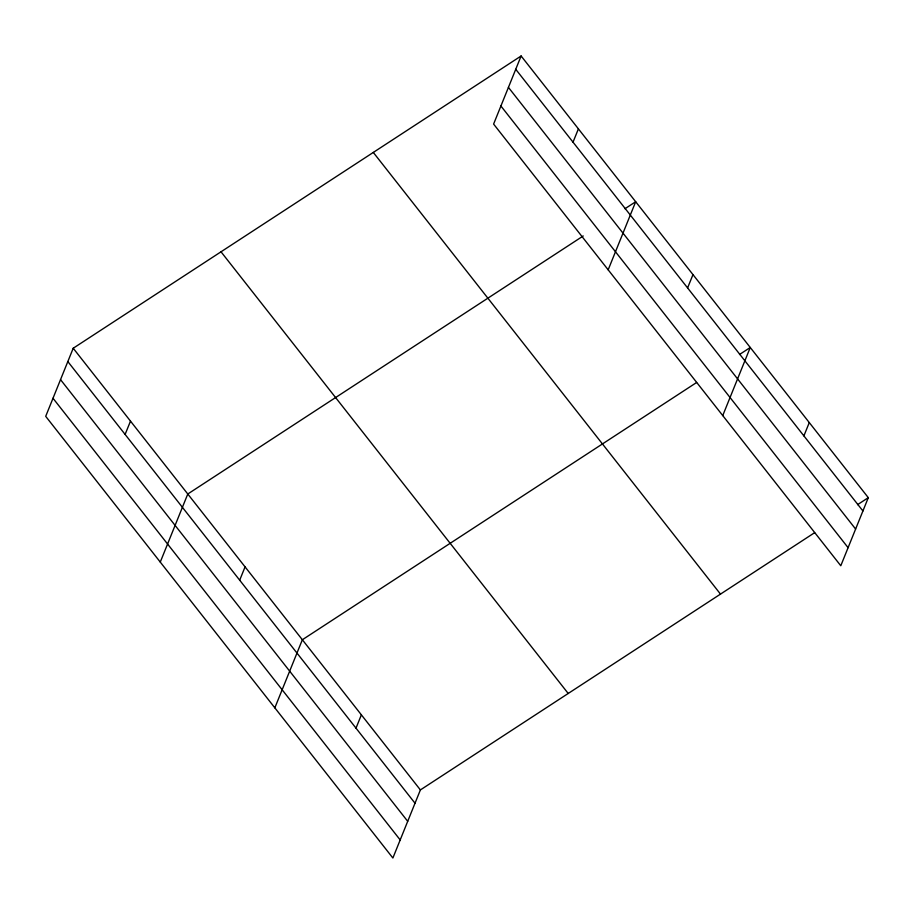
<?xml version="1.0" encoding="UTF-8"?>
<svg xmlns="http://www.w3.org/2000/svg" width="914" height="914" viewBox="0 0 914 914"><rect width="100%" height="100%" fill="white"/><g stroke="black" fill="none" stroke-linecap="round" stroke-linejoin="round"><path stroke-width="1.37" d="M521.117 55.983L493.606 124.076L840.789 565.755L868.3 497.662L521.117 55.983L73.211 348.245L45.7 416.338L392.883 858.018L420.394 789.924L814.66 532.668M125.115 434.436L130.496 421.126M160.27 562.087L187.781 494.006L583.235 235.961M239.685 580.196L245.066 566.874M274.84 707.847L302.351 639.754L696.617 382.498M573.021 142.173L578.402 128.863M356.003 728.15L361.373 714.839M608.176 269.824L635.687 201.743L624.959 208.735M687.591 287.933L692.972 274.611M722.746 415.584L750.257 347.491L739.529 354.495M803.897 435.887L809.278 422.576M857.572 504.665L868.3 497.662M515.736 69.293L862.919 510.972M508.424 87.378L855.618 529.057M500.906 106.001L848.089 547.68M373.3 152.432L720.495 594.111M221.017 251.796L568.211 693.475M73.211 348.245L420.394 789.924M67.83 361.556L415.025 803.235M60.53 379.641L407.713 821.32M53.001 398.264L400.195 839.943"/></g></svg>
